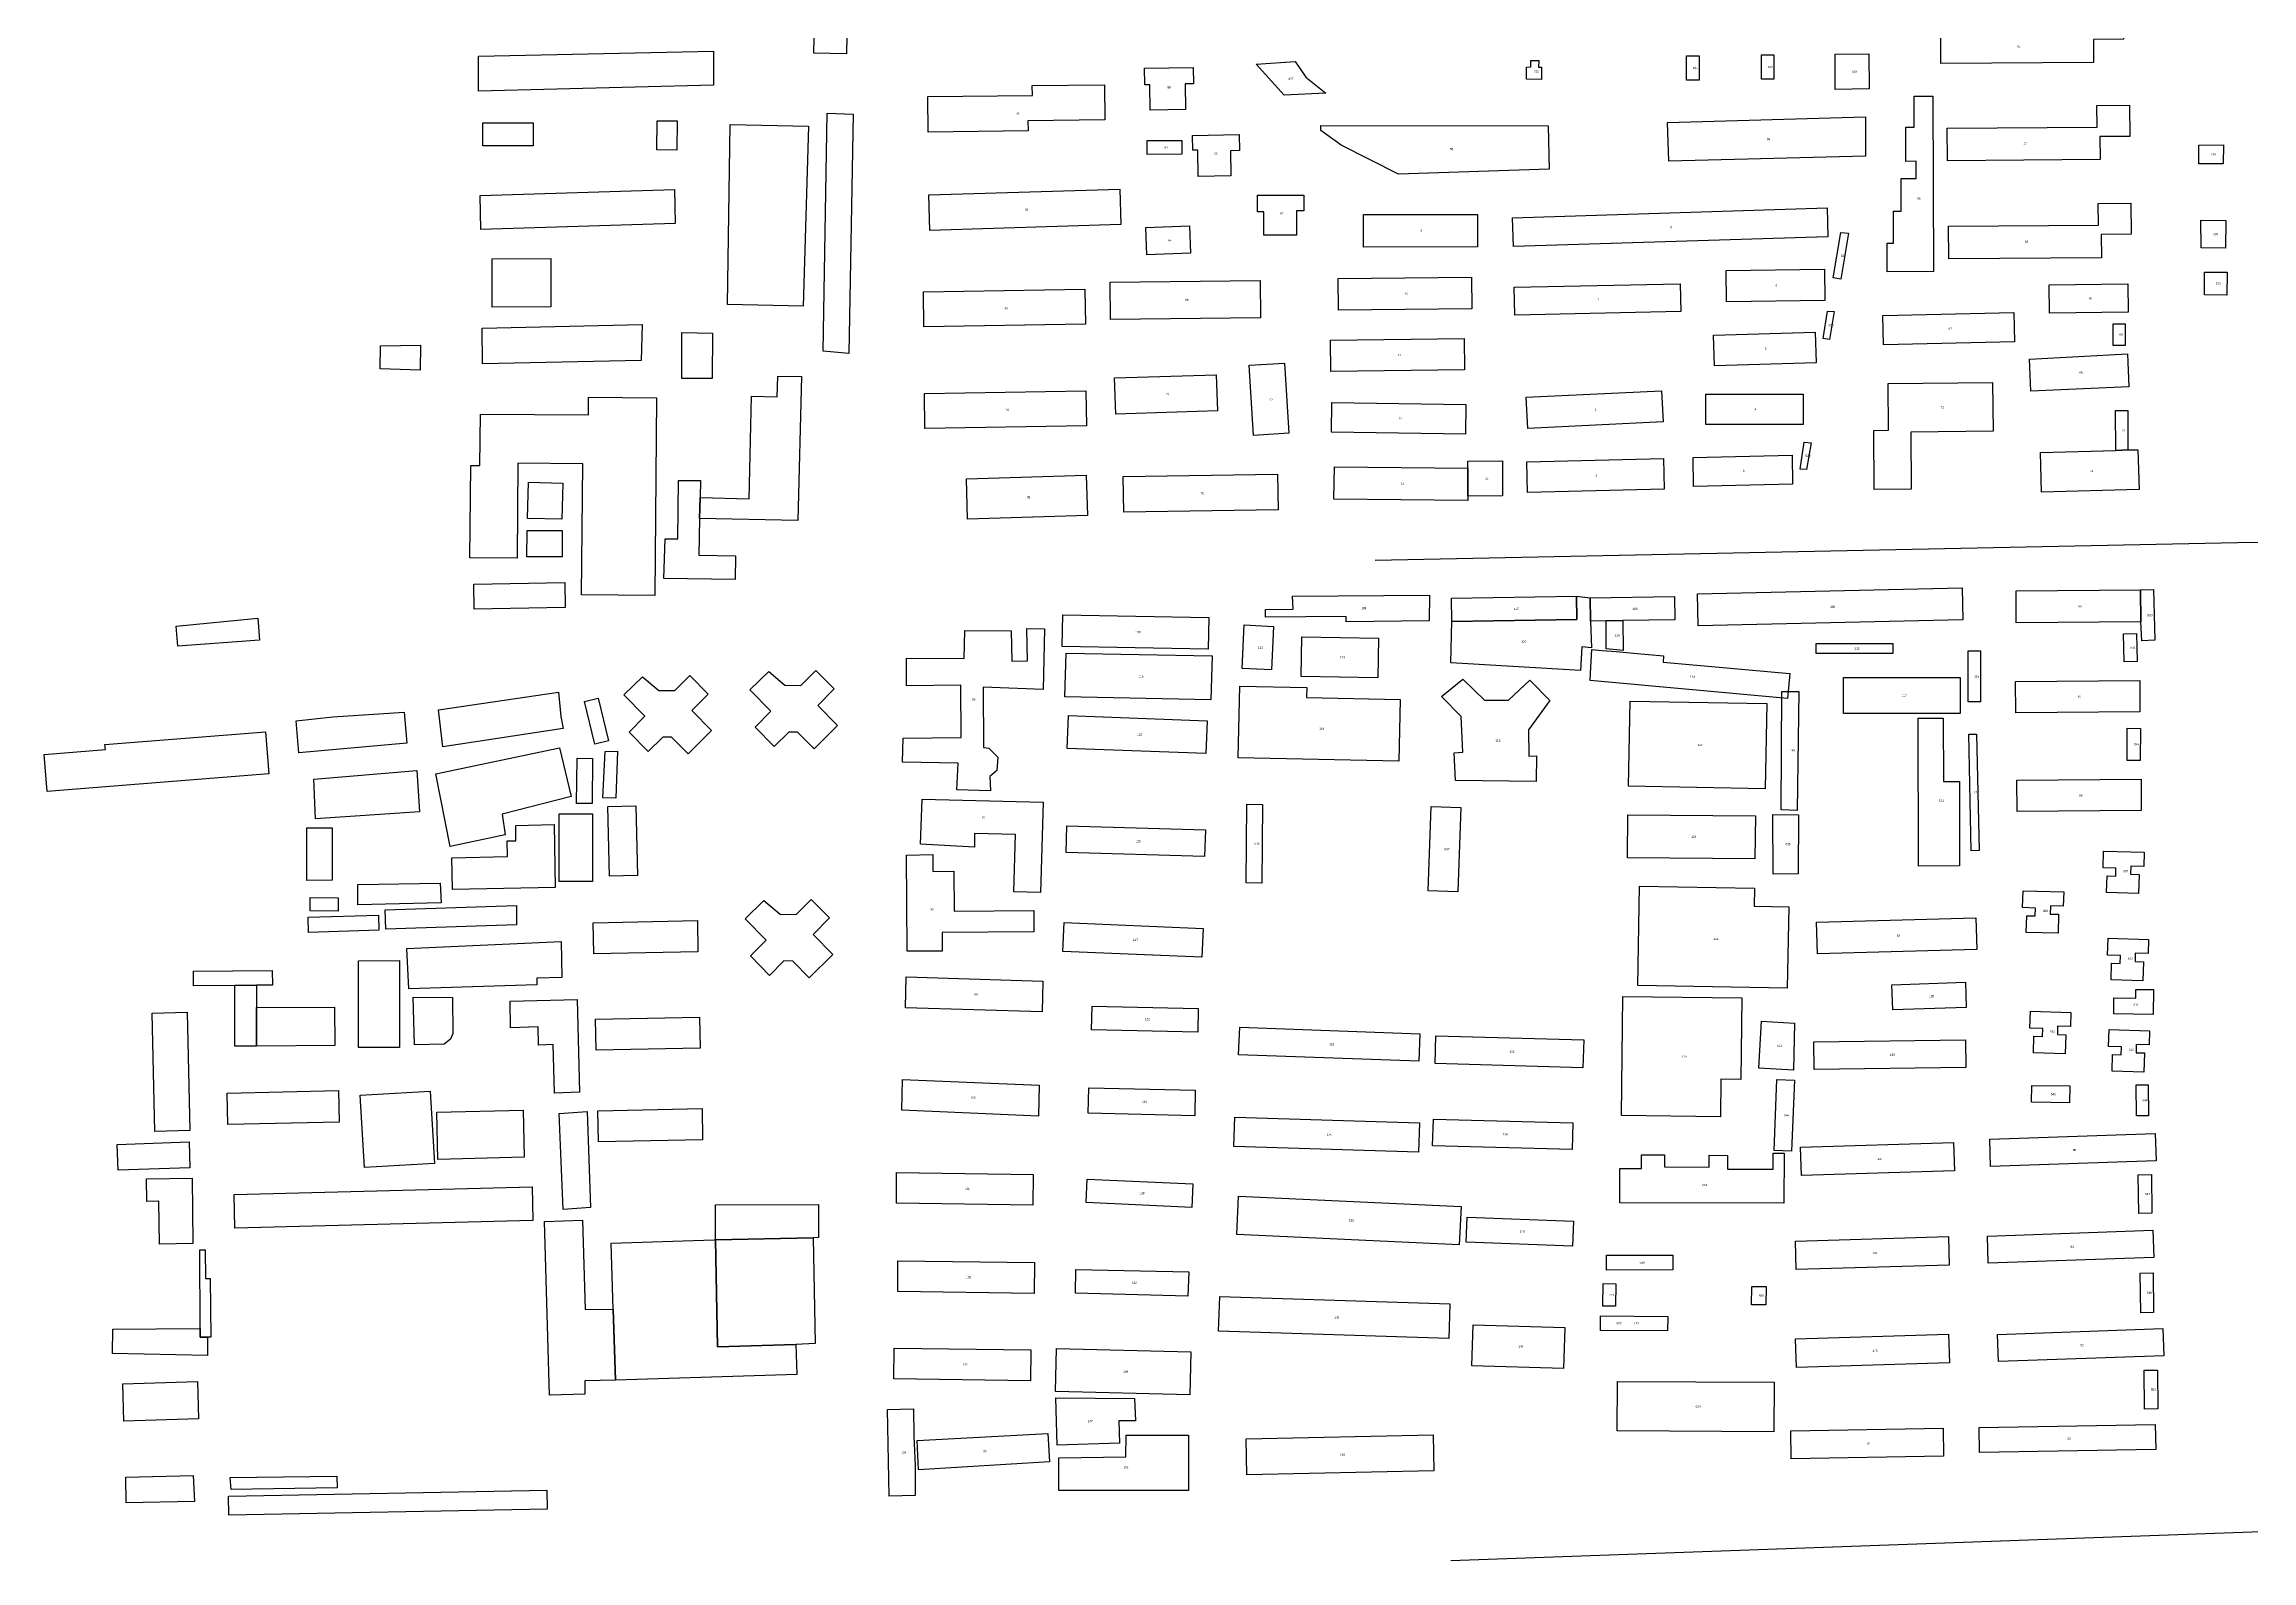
# Model space of a CAD drawing. Header units: inches. Extents: x 446772 to 450278, y 4426030 to 4428716.
# Drawn here: x 446783 to 447649, y 4427296 to 4427891 of the extents above; entities that cross this region are included whole.
import ezdxf

# ---------------------------------------------------------------- set-up
doc = ezdxf.new("R2010")
doc.units = ezdxf.units.IN
doc.header["$MEASUREMENT"] = 0
for name, color, linetype in [('BuildingCreator', 10, 'Continuous'), ('BuildingCreatorAnno', 10, 'Continuous'), ('BuildingNoTex', 10, 'Continuous'), ('Road3D', 10, 'Continuous')]:
    doc.layers.add(name, color=color, linetype=linetype)

msp = doc.modelspace()

# ---------------------------------------------------------------- linework, layer by layer
at = {"layer": 'BuildingCreator'}
for points in [[(447527.26, 4427883.57), (447527.19, 4427896.35), (447585.96, 4427896.77), (447585.92, 4427905.24), (447598.74, 4427905.33), (447598.81, 4427893.15), (447587.06, 4427893.06), (447587.11, 4427883.99)], [(447427.48, 4427877.16), (447427.48, 4427886.64), (447432.33, 4427886.65), (447432.33, 4427877.16)], [(447456.86, 4427877.49), (447456.86, 4427887.08), (447461.7, 4427887.08), (447461.7, 4427877.5)], [(447485.75, 4427873.38), (447485.75, 4427887.34), (447498.93, 4427887.38), (447499.06, 4427873.73)], [(447230.92, 4427865.55), (447216.97, 4427865.31), (447216.82, 4427875.33), (447214.88, 4427875.3), (447214.78, 4427881.79), (447233.85, 4427882.12), (447233.95, 4427875.68), (447230.77, 4427875.62)], [(447269.59, 4427871.2), (447258.58, 4427883.36), (447273.83, 4427884.43), (447278.13, 4427878.25), (447285.89, 4427871.98)], [(447370.48, 4427877.38), (447364.67, 4427877.51), (447364.67, 4427882.25), (447366.41, 4427882.27), (447366.36, 4427884.79), (447369.44, 4427884.79), (447369.38, 4427882.26), (447370.52, 4427882.23)], [(447129.87, 4427856.76), (447129.74, 4427870.68), (447170.79, 4427871.13), (447170.76, 4427874.99), (447199.06, 4427875.3), (447199.19, 4427861.53), (447169.04, 4427861.2), (447169.08, 4427857.19)], [(447524.28, 4427801.98), (447506.18, 4427801.9), (447506.15, 4427813.14), (447508.62, 4427813.15), (447508.58, 4427825.74), (447511.67, 4427825.75), (447511.63, 4427838.55), (447517.57, 4427838.57), (447517.55, 4427845.26), (447513.5, 4427845.25), (447513.46, 4427858.67), (447516.75, 4427858.68), (447516.72, 4427870.85), (447524.08, 4427870.88)], [(447420.49, 4427845.35), (447419.99, 4427860.45), (447497.7, 4427862.68), (447497.58, 4427847.32)], [(447529.8, 4427845.49), (447529.73, 4427858.27), (447588.5, 4427858.69), (447588.45, 4427867.16), (447601.27, 4427867.25), (447601.34, 4427855.06), (447589.6, 4427854.98), (447589.65, 4427845.91)], [(447215.86, 4427848), (447215.86, 4427853.47), (447229.48, 4427853.49), (447229.44, 4427848.02)], [(447233.58, 4427855.43), (447251.9, 4427855.74), (447252, 4427849.44), (447248.52, 4427849.38), (447248.67, 4427839.57), (447235.89, 4427839.35), (447235.73, 4427849.68), (447233.73, 4427849.64)], [(447314.44, 4427840.24), (447291.93, 4427851.56), (447283.96, 4427857.35), (447283.96, 4427859.31), (447373.11, 4427859.22), (447373.54, 4427842.19)], [(447638.05, 4427851.72), (447638, 4427844.24), (447628.36, 4427844.26), (447628.41, 4427851.64)], [(447130.61, 4427818.18), (447130.21, 4427832.08), (447205.15, 4427834.32), (447205.55, 4427820.42)], [(447274.36, 4427816.31), (447261.59, 4427816.29), (447261.59, 4427825.38), (447259.09, 4427825.38), (447259.09, 4427831.98), (447277.29, 4427832.01), (447277.29, 4427825.84), (447274.36, 4427825.84)], [(447359.55, 4427811.82), (447359.21, 4427823.14), (447482.56, 4427827.02), (447482.9, 4427815.7)], [(447530.32, 4427807.04), (447530.25, 4427819.83), (447589.02, 4427820.24), (447588.98, 4427828.71), (447601.8, 4427828.8), (447601.87, 4427816.62), (447590.12, 4427816.54), (447590.17, 4427807.46)], [(447215.72, 4427808.6), (447215.35, 4427819.31), (447232.45, 4427819.92), (447232.82, 4427809.21)], [(447300.75, 4427811.61), (447300.74, 4427824.34), (447345.43, 4427824.44), (447345.44, 4427811.71)], [(447488.01, 4427799.08), (447484.93, 4427799.49), (447488.01, 4427817.38), (447490.95, 4427817.05)], [(447638.98, 4427822.09), (447638.9, 4427811.23), (447629.27, 4427811.28), (447629.23, 4427822.16)], [(447443.16, 4427790.17), (447443.03, 4427802.48), (447481.6, 4427802.95), (447481.73, 4427790.63)], [(447639.51, 4427801.78), (447639.44, 4427792.78), (447630.58, 4427792.83), (447630.64, 4427801.84)], [(447128.24, 4427780.27), (447128.03, 4427794), (447191.36, 4427795.08), (447191.58, 4427781.36)], [(447201.42, 4427783.21), (447201.28, 4427797.9), (447260.12, 4427798.55), (447260.27, 4427783.87)], [(447290.87, 4427786.89), (447290.78, 4427799.35), (447343.05, 4427799.79), (447343.14, 4427787.34)], [(447360.02, 4427784.94), (447359.8, 4427795.84), (447424.97, 4427797.24), (447425.19, 4427786.34)], [(447569.89, 4427785.7), (447569.76, 4427796.86), (447600.55, 4427797.25), (447600.67, 4427786.08)], [(447483.56, 4427775.38), (447481.04, 4427775.71), (447482.74, 4427786.51), (447485.34, 4427786.28)], [(447504.67, 4427773.3), (447504.44, 4427784.81), (447555.83, 4427785.9), (447556.06, 4427774.39)], [(447287.91, 4427762.81), (447287.79, 4427775.12), (447340.25, 4427775.71), (447340.37, 4427763.4)], [(447438.37, 4427765.08), (447438.03, 4427777.09), (447477.95, 4427778.29), (447478.29, 4427766.27)], [(447599.48, 4427773.03), (447594.86, 4427773.02), (447594.86, 4427781.46), (447599.48, 4427781.46)], [(447257.54, 4427737.7), (447255.86, 4427765.24), (447269.73, 4427766.11), (447271.41, 4427738.57)], [(447600.42, 4427769.73), (447601.01, 4427756.83), (447562.53, 4427755.05), (447561.96, 4427767.69)], [(447203.47, 4427746.1), (447203.06, 4427760.33), (447242.95, 4427761.56), (447243.37, 4427747.33)], [(447501.05, 4427716.5), (447500.86, 4427739.69), (447506.69, 4427739.75), (447506.54, 4427758.09), (447547.53, 4427758.48), (447547.69, 4427739.36), (447515.42, 4427739.05), (447515.6, 4427716.64)], [(447128.63, 4427740.41), (447128.41, 4427754.13), (447191.75, 4427755.21), (447191.96, 4427741.49)], [(447340.66, 4427738.21), (447288.08, 4427739.04), (447288.28, 4427750.64), (447340.86, 4427749.82)], [(447365.15, 4427740.41), (447364.57, 4427752.68), (447417.62, 4427755.28), (447418.2, 4427743)], [(447435, 4427741.98), (447435, 4427753.87), (447473.16, 4427753.91), (447473.16, 4427742.02)], [(447595.84, 4427731.88), (447595.67, 4427747.45), (447600.57, 4427747.46), (447600.61, 4427732.02)], [(447474.56, 4427724.31), (447472.03, 4427724.44), (447473.55, 4427735.05), (447476.36, 4427734.76)], [(447566.75, 4427715.43), (447566.33, 4427731.04), (447595.84, 4427731.88), (447600.61, 4427732.02), (447604.52, 4427732.13), (447604.95, 4427716.52)], [(447145.34, 4427704.84), (447144.88, 4427720.69), (447191.94, 4427722.12), (447192.4, 4427706.27)], [(447206.62, 4427707.56), (447206.42, 4427721.62), (447266.97, 4427722.57), (447267.17, 4427708.51)], [(447341.61, 4427724.91), (447341.68, 4427713.88), (447341.6, 4427712.2), (447289.12, 4427712.72), (447289.27, 4427725.43)], [(447341.68, 4427713.88), (447341.61, 4427724.91), (447341.59, 4427727.6), (447355.19, 4427727.72), (447355.28, 4427713.99)], [(447365.05, 4427715.35), (447364.77, 4427727.37), (447418.37, 4427728.68), (447418.64, 4427716.65)], [(447430.21, 4427717.74), (447429.97, 4427729.05), (447468.85, 4427729.94), (447468.94, 4427718.63)], [(447326.44, 4427664.95), (447293.92, 4427664.63), (447293.91, 4427666.73), (447262.22, 4427666.42), (447262.2, 4427669.49), (447273.1, 4427669.6), (447272.9, 4427674.62), (447326.61, 4427675)], [(447384.34, 4427665.48), (447384.21, 4427674.62), (447389.67, 4427674.04), (447389.79, 4427664.89), (447390.17, 4427654.38), (447386.36, 4427654.77), (447385.84, 4427645.54), (447334.99, 4427648.5), (447335.33, 4427664.73)], [(447335.33, 4427664.73), (447335.2, 4427673.88), (447384.21, 4427674.62), (447384.34, 4427665.48)], [(447389.79, 4427664.89), (447389.67, 4427674.04), (447422.67, 4427674.51), (447422.79, 4427665.36), (447402.44, 4427665.07), (447395.88, 4427664.97)], [(447432.01, 4427663.01), (447431.73, 4427675.56), (447535.56, 4427678), (447535.84, 4427665.45)], [(447556.78, 4427664.24), (447556.69, 4427676.74), (447605.57, 4427677.14), (447605.66, 4427664.65)], [(447605.57, 4427677.14), (447610.6, 4427677.28), (447611.12, 4427657.39), (447606.03, 4427657.2), (447605.66, 4427664.65)], [(447175.05, 4427638.04), (447151.42, 4427638.97), (447151.61, 4427615.36), (447153.74, 4427614.98), (447157.23, 4427611.5), (447156.84, 4427606.28), (447154.13, 4427603.95), (447154.32, 4427598.34), (447141.15, 4427598.7), (447141.73, 4427609.16), (447119.85, 4427609.51), (447120.04, 4427618.99), (447142.9, 4427619.22), (447142.7, 4427639.73), (447121.4, 4427639.51), (447121.4, 4427650.35), (447144.06, 4427650.19), (447144.25, 4427661.22), (447162.5, 4427661.1), (447162.69, 4427649.2), (447168.85, 4427649.26), (447168.66, 4427662.03), (447175.48, 4427661.9)], [(447182.43, 4427654.92), (447182.68, 4427667.32), (447240.01, 4427666.24), (447239.76, 4427653.85)], [(447264.64, 4427645.78), (447253.13, 4427646.28), (447253.91, 4427663.38), (447265.41, 4427662.82)], [(447395.9, 4427653.96), (447395.88, 4427664.97), (447402.44, 4427665.07), (447402.6, 4427653.39)], [(447306.32, 4427642.61), (447276.23, 4427643.14), (447276.53, 4427658.71), (447306.62, 4427658.18)], [(447467.09, 4427634.52), (447389.6, 4427641.54), (447389.81, 4427644.48), (447390.33, 4427653.71), (447394.14, 4427653.32), (447399.87, 4427652.9), (447406.57, 4427652.33), (447418.38, 4427651.32), (447418.21, 4427648.79), (447467.99, 4427644.28)], [(447508.34, 4427652.2), (447478.33, 4427652.16), (447478.33, 4427656.06), (447508.34, 4427656.1)], [(447537.88, 4427633.25), (447537.88, 4427653.21), (447542.73, 4427653.22), (447542.73, 4427633.26)], [(447599.06, 4427648.89), (447598.85, 4427659.96), (447603.98, 4427660.06), (447604.18, 4427648.99)], [(447240.74, 4427634.04), (447183.49, 4427635.12), (447184.02, 4427652.28), (447241.35, 4427651.2)], [(447314.55, 4427610), (447251.59, 4427611.23), (447252.19, 4427639.42), (447278.44, 4427638.9), (447278.35, 4427634.89), (447315.06, 4427634.17)], [(447348.2, 4427633.91), (447357.6, 4427633.93), (447365.96, 4427641.72), (447373.74, 4427633.8), (447365.38, 4427622.2), (447365.52, 4427611.93), (447368.61, 4427612.08), (447368.46, 4427601.95), (447336.75, 4427602.35), (447336.31, 4427613.21), (447339.69, 4427613.51), (447338.95, 4427627.44), (447331.32, 4427635.36), (447339.63, 4427642.08)], [(447471.47, 4427637.28), (447470.84, 4427590.54), (447464.58, 4427590.79), (447464.87, 4427637.31)], [(447534.75, 4427628.7), (447488.97, 4427628.65), (447489.02, 4427642.73), (447534.79, 4427642.79)], [(447556.62, 4427628.86), (447556.53, 4427641.22), (447605.24, 4427641.62), (447605.33, 4427629.26)], [(447238.82, 4427612.94), (447184.46, 4427614.94), (447184.96, 4427627.82), (447239.31, 4427625.82)], [(447458.28, 4427599.09), (447404.62, 4427600.09), (447405.29, 4427633.5), (447458.95, 4427632.5)], [(447528.22, 4427601.98), (447534.47, 4427602), (447534.55, 4427568.87), (447518.47, 4427568.81), (447518.32, 4427626.76), (447528.16, 4427626.8)], [(447539.12, 4427574.79), (447538.12, 4427620.5), (447541.24, 4427620.57), (447542.23, 4427574.87)], [(447605.46, 4427610.21), (447600.24, 4427610.25), (447600.34, 4427622.86), (447605.56, 4427622.82)], [(447557.13, 4427590.18), (447557.04, 4427602.54), (447605.75, 4427602.94), (447605.84, 4427590.58)], [(447173.99, 4427558.38), (447163.46, 4427558.66), (447164.11, 4427581.2), (447148.12, 4427581.63), (447148.06, 4427576.19), (447126.84, 4427577.37), (447127.55, 4427595.1), (447175, 4427593.82)], [(447260.83, 4427562.1), (447254.66, 4427562.15), (447254.96, 4427593.05), (447261.13, 4427593)], [(447337.75, 4427558.71), (447326.03, 4427559.1), (447327.19, 4427592.15), (447338.91, 4427591.76)], [(447238.35, 4427572.57), (447184.03, 4427574.12), (447184.34, 4427584.52), (447238.67, 4427582.97)], [(447454.29, 4427571.66), (447404.23, 4427572.02), (447404.38, 4427588.89), (447454.44, 4427588.53)], [(447461.42, 4427565.65), (447461.28, 4427589.06), (447471.33, 4427588.94), (447471.17, 4427565.71)], [(447131.73, 4427566.71), (447139.98, 4427566.76), (447140.05, 4427551.12), (447171.38, 4427551.32), (447171.42, 4427542.98), (447135.36, 4427542.75), (447135.39, 4427535.47), (447121.65, 4427535.38), (447121.35, 4427573.13), (447131.69, 4427573.34)], [(447606.79, 4427568.64), (447601.73, 4427568.8), (447601.63, 4427565.56), (447604.95, 4427565.46), (447604.72, 4427557.99), (447592.24, 4427558.37), (447592.45, 4427564.9), (447595.79, 4427564.8), (447595.89, 4427567.91), (447590.83, 4427568.07), (447591.04, 4427574.69), (447606.96, 4427574.21)], [(447466.95, 4427520.86), (447408.28, 4427521.89), (447409.01, 4427560.91), (447454.04, 4427560.13), (447453.91, 4427553.08), (447467.55, 4427552.84)], [(447575.25, 4427553.06), (447570.2, 4427553.22), (447570.1, 4427549.98), (447573.42, 4427549.88), (447573.18, 4427542.41), (447560.71, 4427542.79), (447560.92, 4427549.32), (447564.26, 4427549.21), (447564.36, 4427552.33), (447559.3, 4427552.49), (447559.51, 4427559.11), (447575.43, 4427558.62)], [(447237.28, 4427533.05), (447182.77, 4427535.31), (447183.26, 4427546.61), (447237.77, 4427544.34)], [(447478.76, 4427534.42), (447478.44, 4427546.74), (447540.99, 4427548.44), (447541.31, 4427536.11)], [(447608.54, 4427534.46), (447603.49, 4427534.62), (447603.39, 4427531.38), (447606.71, 4427531.28), (447606.47, 4427523.81), (447594, 4427524.19), (447594.21, 4427530.72), (447597.55, 4427530.61), (447597.65, 4427533.73), (447592.59, 4427533.88), (447592.8, 4427540.51), (447608.72, 4427540.02)], [(447174.64, 4427511.6), (447121.06, 4427513.23), (447121.31, 4427525.33), (447174.9, 4427523.7)], [(447508.37, 4427512.33), (447508.03, 4427522.19), (447536.85, 4427523.23), (447537.19, 4427513.37)], [(447448.76, 4427485.06), (447440.94, 4427485.15), (447440.75, 4427470.48), (447401.9, 4427470.91), (447402.49, 4427517.62), (447449.16, 4427517.09)], [(447610.55, 4427510.59), (447595.01, 4427510.76), (447595.09, 4427517.06), (447603.66, 4427516.97), (447603.7, 4427520.41), (447610.67, 4427520.34)], [(447235.66, 4427503.62), (447194.04, 4427504.59), (447194.27, 4427513.83), (447235.89, 4427512.86)], [(447322.36, 4427492.2), (447251.72, 4427494.8), (447252.14, 4427505.58), (447322.78, 4427502.98)], [(447469.38, 4427488.72), (447455.86, 4427489.55), (447456.86, 4427507.97), (447469.84, 4427507.14)], [(447578.07, 4427505.82), (447573.02, 4427505.97), (447572.91, 4427502.74), (447576.24, 4427502.63), (447576, 4427495.16), (447563.52, 4427495.54), (447563.73, 4427502.07), (447567.07, 4427501.97), (447567.17, 4427505.08), (447562.11, 4427505.24), (447562.32, 4427511.87), (447578.25, 4427511.38)], [(447386.79, 4427489.68), (447328.77, 4427491.32), (447329.1, 4427502.22), (447387.11, 4427500.58)], [(447477.51, 4427488.96), (447477.39, 4427499.81), (447536.9, 4427500.57), (447537.02, 4427489.72)], [(447608.92, 4427498.64), (447603.87, 4427498.79), (447603.77, 4427495.56), (447607.09, 4427495.46), (447606.85, 4427487.98), (447594.38, 4427488.37), (447594.58, 4427494.89), (447597.93, 4427494.79), (447598.03, 4427497.9), (447592.96, 4427498.06), (447593.18, 4427504.69), (447609.1, 4427504.2)], [(447173.21, 4427470.71), (447119.63, 4427473), (447119.89, 4427485.1), (447173.47, 4427482.8)], [(447234.46, 4427470.83), (447192.68, 4427471.79), (447192.93, 4427481.78), (447234.71, 4427480.82)], [(447468.62, 4427456.91), (447461.77, 4427457.18), (447462.9, 4427485.08), (447469.76, 4427484.81)], [(447577.73, 4427475.94), (447562.79, 4427476.14), (447562.88, 4427482.71), (447577.83, 4427482.52)], [(447603.98, 4427470.79), (447603.87, 4427482.91), (447608.58, 4427482.96), (447608.69, 4427470.83)], [(447322.27, 4427456.59), (447249.83, 4427458.84), (447250.2, 4427470.28), (447322.64, 4427468.03)], [(447382.58, 4427457.56), (447327.83, 4427459.04), (447328.13, 4427469.52), (447382.88, 4427468.04)], [(447546.72, 4427450.92), (447546.36, 4427461.6), (447611.26, 4427463.87), (447611.63, 4427453.19)], [(447465.65, 4427436.54), (447401.27, 4427436.62), (447401.31, 4427450.2), (447409.73, 4427450.19), (447409.74, 4427455.46), (447418.74, 4427455.45), (447418.73, 4427450.75), (447436.33, 4427450.73), (447436.34, 4427455.32), (447443.47, 4427455.31), (447443.46, 4427449.94), (447461.4, 4427449.91), (447461.42, 4427456.19), (447465.7, 4427456.18)], [(447472.51, 4427447.37), (447472.19, 4427458.58), (447532.18, 4427460.4), (447532.5, 4427449.18)], [(447171.01, 4427435.75), (447117.42, 4427436.49), (447117.51, 4427448.59), (447171.1, 4427447.85)], [(447233.29, 4427434.91), (447191.91, 4427436.78), (447192.34, 4427446), (447233.72, 4427444.14)], [(447604.87, 4427432.52), (447604.66, 4427447.67), (447609.79, 4427447.75), (447610, 4427432.59)], [(447338.26, 4427420.22), (447250.94, 4427424.29), (447251.67, 4427439.32), (447338.98, 4427435.25)], [(447382.73, 4427419.71), (447340.97, 4427421.27), (447341.35, 4427431.1), (447383.11, 4427429.55)], [(447470.5, 4427410.47), (447470.18, 4427421.68), (447530.16, 4427423.5), (447530.49, 4427412.28)], [(447545.82, 4427412.97), (447545.46, 4427423.65), (447610.36, 4427425.92), (447610.72, 4427415.24)], [(447171.55, 4427401.11), (447117.95, 4427401.85), (447118.04, 4427413.94), (447171.63, 4427413.21)], [(447231.83, 4427400.12), (447187.67, 4427401.23), (447187.85, 4427410.58), (447232.13, 4427409.65)], [(447395.97, 4427410.31), (447395.97, 4427416.09), (447422.07, 4427416.13), (447422.07, 4427410.35)], [(447399.6, 4427396.08), (447394.59, 4427396.12), (447394.66, 4427404.97), (447399.67, 4427404.93)], [(447458.57, 4427396.61), (447452.93, 4427396.67), (447453.02, 4427403.87), (447458.66, 4427403.81)], [(447605.65, 4427393.57), (447605.44, 4427409.15), (447610.46, 4427409.22), (447610.67, 4427393.65)], [(447334.11, 4427383.4), (447243.87, 4427386.35), (447244.34, 4427399.99), (447334.58, 4427397.04)], [(447379.21, 4427371.73), (447343.2, 4427372.77), (447343.69, 4427388.85), (447379.69, 4427387.81)], [(447419.98, 4427386.4), (447393.67, 4427386.65), (447393.73, 4427392.37), (447420.04, 4427392.12)], [(447419.98, 4427386.4), (447393.67, 4427386.65), (447393.73, 4427392.37), (447420.04, 4427392.12)], [(447470.56, 4427372.09), (447470.23, 4427383.31), (447530.22, 4427385.12), (447530.54, 4427373.91)], [(447549.76, 4427374.37), (447549.4, 4427385.05), (447614.31, 4427387.32), (447614.67, 4427376.64)], [(447170.09, 4427366.88), (447116.49, 4427367.62), (447116.58, 4427379.72), (447170.17, 4427378.98)], [(447232.56, 4427361.39), (447179.88, 4427362.65), (447180.31, 4427379.51), (447232.99, 4427378.25)], [(447607.06, 4427355.78), (447606.96, 4427371.04), (447612.18, 4427371.08), (447612.29, 4427355.82)], [(447180.52, 4427341.59), (447180.03, 4427360.14), (447210.81, 4427359.94), (447211.3, 4427351.15), (447204.7, 4427351.15), (447204.95, 4427342.36)], [(447461.66, 4427346.88), (447400.21, 4427347.22), (447400.34, 4427366.65), (447461.8, 4427366.3)], [(447114.66, 4427321.59), (447113.99, 4427355.66), (447124.15, 4427355.88), (447124.31, 4427345.09), (447124.75, 4427333.6), (447124.83, 4427321.81)], [(447542.38, 4427338.67), (447542.22, 4427348.5), (447611.33, 4427349.77), (447611.5, 4427339.93)], [(447176.8, 4427346.23), (447177.52, 4427335.11), (447126.07, 4427331.94), (447125.63, 4427343.44)], [(447232, 4427331.48), (447232, 4427323.85), (447181.21, 4427323.78), (447181.12, 4427336.68), (447207.41, 4427337.05), (447207.55, 4427345.56), (447232, 4427345.56)], [(447254.89, 4427330.02), (447254.61, 4427344.11), (447328.01, 4427345.68), (447328.29, 4427331.59)], [(447468.5, 4427336.21), (447468.32, 4427347.22), (447528.1, 4427348.32), (447528.29, 4427337.31)]]:
    msp.add_lwpolyline(points, close=True, dxfattribs=at)
at = {"layer": 'BuildingNoTex'}
for points in [[(447098.82, 4427937.14), (447097.85, 4427887.43), (447085.07, 4427887.66), (447086.04, 4427937.36)], [(447045.69, 4427875.11), (446953.53, 4427872.83), (446953.45, 4427886.49), (447045.74, 4427888.43)], [(447031.38, 4427861.08), (447031.29, 4427849.67), (447023.44, 4427849.72), (447023.54, 4427861.13)], [(447100.5, 4427863.82), (447098.75, 4427769.89), (447088.75, 4427770.83), (447090.31, 4427864.09)], [(446975, 4427851.34), (446955.16, 4427851.31), (446955.16, 4427860.3), (446975, 4427860.33)], [(447082.95, 4427859.11), (447080.82, 4427788.41), (447051.17, 4427789.13), (447052.18, 4427859.72)], [(447030.62, 4427820.82), (446954.44, 4427818.46), (446954.11, 4427831.79), (447030.32, 4427834.16)], [(446981.92, 4427788.14), (446958.79, 4427788.11), (446958.79, 4427807.06), (446981.92, 4427807.09)], [(447017.28, 4427767.14), (446955.1, 4427765.85), (446954.94, 4427779.83), (447017.67, 4427781.26)], [(447045.19, 4427760.11), (447033.22, 4427760.07), (447033.27, 4427778.16), (447045.23, 4427777.87)], [(446930.7, 4427773.11), (446930.63, 4427763.32), (446914.88, 4427763.86), (446915.06, 4427772.89)], [(447040.23, 4427705.18), (447040.42, 4427713.34), (447059.66, 4427712.91), (447060.63, 4427753.09), (447070.72, 4427752.86), (447070.91, 4427761.03), (447080.18, 4427760.82), (447078.83, 4427704.32)], [(447023.35, 4427752.52), (447022.64, 4427674.96), (446993.91, 4427675.17), (446994.38, 4427726.61), (446968.95, 4427726.81), (446968.61, 4427689.62), (446950.15, 4427689.76), (446950.48, 4427725.96), (446954.04, 4427725.94), (446954.23, 4427746.08), (446996.63, 4427745.76), (446996.69, 4427752.72)], [(446986.57, 4427719.04), (446986.16, 4427704.82), (446972.65, 4427705.11), (446973.07, 4427719.44)], [(447040.42, 4427713.34), (447040.23, 4427705.18), (447039.88, 4427690.74), (447054.32, 4427690.47), (447054.21, 4427681.17), (447026.25, 4427681.61), (447026.73, 4427697.14), (447031.75, 4427697.15), (447032.01, 4427720.09), (447040.58, 4427720.11)], [(446986.26, 4427700.43), (446986.36, 4427690.08), (446972.44, 4427690.16), (446972.54, 4427700.41)], [(446987.51, 4427670.18), (446951.78, 4427669.54), (446951.62, 4427679.41), (446987.35, 4427680.05)], [(446866.91, 4427666.09), (446867.61, 4427657.42), (446835.48, 4427655.06), (446834.89, 4427662.86)], [(447085.88, 4427645.52), (447093.09, 4427638.26), (447086.64, 4427631.75), (447094.36, 4427623.94), (447085.15, 4427614.78), (447078.7, 4427621.36), (447075.2, 4427621.38), (447069.51, 4427615.75), (447062.04, 4427623.34), (447068.24, 4427629.52), (447059.92, 4427637.89), (447067.33, 4427645.07), (447073.7, 4427639.7), (447079.94, 4427639.67)], [(446986.67, 4427622.74), (446939.51, 4427615.56), (446937.74, 4427630.12), (446984.89, 4427637.07), (446985.85, 4427627.41)], [(447036.43, 4427643.55), (447043.65, 4427636.29), (447037.19, 4427629.78), (447044.91, 4427621.97), (447035.7, 4427612.8), (447029.25, 4427619.39), (447025.75, 4427619.41), (447020.06, 4427613.78), (447012.59, 4427621.37), (447018.79, 4427627.55), (447010.47, 4427635.92), (447017.88, 4427643.09), (447024.25, 4427637.73), (447030.49, 4427637.7)], [(446925.4, 4427616.94), (446883.05, 4427613.17), (446881.95, 4427625.83), (446896.32, 4427627.31), (446924.29, 4427629.15)], [(447004.49, 4427617.87), (446999.09, 4427616.56), (446995.03, 4427633.4), (447000.42, 4427634.71)], [(446871.23, 4427604.95), (446784.22, 4427598.03), (446783.08, 4427612.61), (446807.09, 4427614.52), (446806.94, 4427616.42), (446869.94, 4427621.43)], [(446963.95, 4427581), (446942.4, 4427576.5), (446936.79, 4427604.95), (446985.33, 4427615.23), (446989.9, 4427596.11), (446962.75, 4427589.16)], [(446998.23, 4427611.03), (446998.04, 4427593.31), (446991.88, 4427593.37), (446992.24, 4427611.06)], [(447003.21, 4427613.73), (447008.03, 4427613.86), (447007.33, 4427595.38), (447002.29, 4427595.59)], [(446930.29, 4427590.05), (446889.49, 4427587.27), (446888.83, 4427602.93), (446929.29, 4427606.26)], [(447015.85, 4427565.09), (447004.9, 4427564.8), (447004.22, 4427592.1), (447015.17, 4427592.39)], [(446896.06, 4427583.82), (446896.06, 4427563.2), (446886.17, 4427563.18), (446886.17, 4427583.8)], [(446983.59, 4427560.4), (446943.32, 4427559.55), (446943.07, 4427572.04), (446964.88, 4427572.5), (446964.76, 4427578.75), (446968.14, 4427578.67), (446968.14, 4427584.69), (446983.11, 4427585.08)], [(446985.17, 4427589.33), (446998.18, 4427589.33), (446998.15, 4427562.76), (446985.14, 4427562.76)], [(446938.88, 4427554.34), (446906.21, 4427553.56), (446906.21, 4427561.6), (446938.47, 4427562.13)], [(446914.37, 4427543.59), (446886.76, 4427542.77), (446886.6, 4427548.7), (446914.21, 4427549.52)], [(446898.45, 4427556.32), (446898.41, 4427551.1), (446887.46, 4427551.18), (446887.5, 4427556.4)], [(446968.37, 4427545.78), (446917.18, 4427544.1), (446916.82, 4427551.57), (446968.42, 4427553.32)], [(447084.01, 4427555.69), (447091.22, 4427548.44), (447084.77, 4427541.92), (447092.49, 4427534.11), (447083.28, 4427524.95), (447076.83, 4427531.53), (447073.32, 4427531.55), (447067.64, 4427525.92), (447060.17, 4427533.51), (447066.37, 4427539.69), (447058.05, 4427548.06), (447065.45, 4427555.24), (447071.83, 4427549.88), (447078.07, 4427549.84)], [(447039.58, 4427535.19), (446998.77, 4427534.36), (446998.54, 4427546.56), (447039.35, 4427547.39)], [(446922.54, 4427497.62), (446906.46, 4427497.55), (446906.36, 4427531.63), (446922.44, 4427531.7)], [(446976.44, 4427522.21), (446926.16, 4427520.6), (446925.34, 4427536.4), (446985.88, 4427539.14), (446986.12, 4427525.04), (446976.37, 4427524.76)], [(446872.64, 4427522.1), (446866.43, 4427522.05), (446857.9, 4427521.98), (446841.73, 4427521.86), (446841.69, 4427527.57), (446872.6, 4427527.81)], [(446857.9, 4427521.98), (446866.43, 4427522.05), (446866.33, 4427513.25), (446866.39, 4427498.18), (446857.85, 4427498.13)], [(446940.02, 4427498.91), (446928.4, 4427498.6), (446927.82, 4427517.38), (446943.32, 4427517.22), (446943.41, 4427503.08), (446942.45, 4427500.85)], [(446992.15, 4427516.48), (446993.17, 4427480.07), (446983.25, 4427479.68), (446982.79, 4427498.78), (446977.06, 4427498.47), (446976.85, 4427505.69), (446966.08, 4427505.3), (446965.9, 4427515.85)], [(446840.3, 4427465), (446826.57, 4427464.64), (446825.41, 4427511.1), (446839.14, 4427511.47)], [(446866.39, 4427498.18), (446866.33, 4427513.25), (446897, 4427513.43), (446897.06, 4427498.35)], [(447040.47, 4427497.35), (446999.66, 4427496.52), (446999.43, 4427508.72), (447040.24, 4427509.55)], [(446898.78, 4427468.33), (446855.18, 4427467.39), (446854.93, 4427479.76), (446898.53, 4427480.7)], [(446907.12, 4427478.87), (446934.58, 4427480.52), (446936.23, 4427452.17), (446908.78, 4427450.53)], [(446971.45, 4427454.57), (446937.54, 4427453.74), (446937.12, 4427472.22), (446971.03, 4427473.05)], [(446997.46, 4427434.91), (446986.66, 4427434.12), (446985.09, 4427471.74), (446996.14, 4427472.52)], [(447041.41, 4427461.42), (447000.6, 4427460.58), (447000.37, 4427472.78), (447041.18, 4427473.62)], [(446840.21, 4427450.43), (446812.16, 4427449.47), (446811.72, 4427459.57), (446840.02, 4427460.64)], [(446841.17, 4427446.32), (446841.45, 4427420.67), (446828.29, 4427420.51), (446828.11, 4427437.29), (446823.35, 4427437.23), (446823.25, 4427446.1)], [(446974.86, 4427429.78), (446857.93, 4427426.79), (446857.61, 4427439.96), (446974.55, 4427442.95)], [(446994.29, 4427429.86), (446995.28, 4427394.87), (447006.35, 4427395.01), (447007.19, 4427367.05), (446995.16, 4427366.89), (446995.25, 4427361.68), (446981.29, 4427361.27), (446979.36, 4427429.41)], [(447046.41, 4427435.84), (447086.86, 4427436.03), (447086.89, 4427423.08), (447084.78, 4427422.95), (447046.44, 4427422.19)], [(447005.58, 4427420.9), (447045.96, 4427422.17), (447046.44, 4427422.19), (447047.21, 4427380.18), (447078, 4427381.15), (447078.36, 4427369.29), (447007.19, 4427367.05), (447006.35, 4427395.01)], [(447084.78, 4427422.95), (447085.6, 4427381.44), (447078, 4427381.15), (447047.21, 4427380.18), (447046.44, 4427422.19)], [(446844.28, 4427383.93), (446844.31, 4427387.37), (446844.16, 4427418.25), (446846.22, 4427418.28), (446846.38, 4427406.94), (446848.2, 4427406.93), (446848.53, 4427383.98), (446847.17, 4427383.97)], [(446810.02, 4427387.16), (446844.31, 4427387.37), (446844.28, 4427383.93), (446847.17, 4427383.97), (446847.21, 4427376.8), (446809.85, 4427377.58)], [(446843.25, 4427366.62), (446843.7, 4427351.96), (446814.41, 4427351.02), (446813.96, 4427365.7)], [(446842.02, 4427319.51), (446815.29, 4427318.93), (446815.19, 4427329.03), (446841.58, 4427329.7)], [(446980.44, 4427316.44), (446855.5, 4427314.09), (446855.37, 4427321.57), (446980.32, 4427323.92)], [(446898.08, 4427324.88), (446856.5, 4427324.17), (446856, 4427328.9), (446897.95, 4427329.51)]]:
    msp.add_lwpolyline(points, close=True, dxfattribs=at)
at = {"layer": 'Road3D'}
msp.add_line((447686.59, 4427308.78, 50), (447334.92, 4427296.23, 50), dxfattribs=at)
msp.add_polyline3d([(447305.25, 4427688.75, 50), (447643.58, 4427695.77, 50), (447673.68, 4427695.97, 50)], dxfattribs=at)

# ---------------------------------------------------------------- texts
at = {"layer": 'BuildingCreatorAnno', "color": 7}
for s, p in [('54', (447557.15, 4427889.79)), ('497', (447271.22, 4427877.24)), ('522', (447367.59, 4427880.22)), ('521', (447429.9, 4427881.48)), ('520', (447459.28, 4427881.87)), ('519', (447492.37, 4427880.03)), ('55', (447223.81, 4427873.9)), ('31', (447164.49, 4427863.67)), ('58', (447458.92, 4427853.53)), ('57', (447559.69, 4427851.71)), ('61', (447222.66, 4427850.32)), ('60', (447242.15, 4427847.8)), ('59', (447334.54, 4427849.64)), ('568', (447633.2, 4427847.54)), ('32', (447167.88, 4427825.83)), ('56', (447517.92, 4427830.17)), ('62', (447267.97, 4427824.41)), ('9', (447323.09, 4427817.6)), ('8', (447421.06, 4427819)), ('64', (447224.08, 4427813.83)), ('63', (447560.21, 4427813.26)), ('569', (447634.09, 4427816.27)), ('524', (447487.96, 4427807.75)), ('10', (447316.96, 4427792.92)), ('7', (447392.49, 4427790.67)), ('6', (447462.38, 4427796.13)), ('65', (447585.22, 4427791.05)), ('570', (447635.04, 4427796.88)), ('33', (447159.8, 4427787.25)), ('66', (447230.77, 4427790.46)), ('526', (447483.17, 4427780.56)), ('67', (447530.25, 4427779.18)), ('68', (447597.17, 4427776.82)), ('11', (447314.08, 4427768.84)), ('5', (447458.16, 4427771.26)), ('69', (447581.48, 4427761.91)), ('34', (447160.19, 4427747.39)), ('71', (447223.21, 4427753.41)), ('70', (447263.64, 4427751.48)), ('1', (447391.39, 4427747.42)), ('4', (447454.08, 4427747.52)), ('72', (447527.11, 4427748.25)), ('12', (447314.47, 4427744.01)), ('73', (447598.17, 4427739.31)), ('2', (447391.71, 4427721.59)), ('3', (447449.49, 4427723.41)), ('529', (447474.13, 4427729.32)), ('74', (447585.64, 4427723.35)), ('35', (447168.64, 4427713.06)), ('75', (447236.79, 4427714.64)), ('13', (447315.42, 4427718.39)), ('14', (447348.44, 4427720.37)), ('108', (447299.81, 4427669.56)), ('107', (447359.77, 4427669.25)), ('106', (447406.23, 4427669.27)), ('105', (447483.78, 4427670.08)), ('86', (447581.17, 4427670.27)), ('530', (447608.25, 4427666.79)), ('109', (447211.22, 4427660.16)), ('111', (447259.27, 4427654.14)), ('150', (447362.62, 4427656.44)), ('110', (447399.2, 4427658.9)), ('112', (447493.34, 4427653.71)), ('532', (447601.52, 4427654.05)), ('113', (447291.42, 4427650.24)), ('116', (447212.4, 4427642.74)), ('114', (447428.79, 4427642.67)), ('117', (447511.88, 4427635.29)), ('115', (447540.3, 4427642.81)), ('87', (447580.93, 4427634.82)), ('96', (447147.11, 4427633.83)), ('122', (447211.89, 4427619.96)), ('119', (447283.33, 4427622.3)), ('118', (447352.45, 4427617.61)), ('120', (447431.79, 4427615.87)), ('149', (447467.94, 4427613.76)), ('534', (447602.9, 4427616.11)), ('121', (447526.45, 4427594.08)), ('123', (447540.18, 4427597.26)), ('88', (447581.44, 4427596.14)), ('97', (447151.05, 4427587.51)), ('125', (447211.35, 4427578.12)), ('536', (447257.89, 4427577.15)), ('537', (447332.47, 4427575.01)), ('124', (447429.34, 4427579.85)), ('535', (447466.3, 4427576.98)), ('607', (447598.76, 4427566.37)), ('98', (447130.78, 4427551.39)), ('608', (447567.23, 4427550.79)), ('127', (447210.27, 4427539.4)), ('126', (447437.97, 4427539.78)), ('89', (447509.88, 4427541)), ('610', (447600.52, 4427532.19)), ('99', (447147.98, 4427518.04)), ('128', (447522.61, 4427517.36)), ('611', (447602.83, 4427513.98)), ('130', (447214.97, 4427508.3)), ('131', (447287.25, 4427498.47)), ('543', (447462.99, 4427497.92)), ('612', (447570.05, 4427503.54)), ('613', (447600.9, 4427496.36)), ('132', (447357.94, 4427495.52)), ('129', (447425.53, 4427493.59)), ('133', (447507.21, 4427494.34)), ('545', (447570.31, 4427478.9)), ('100', (447146.55, 4427477.48)), ('134', (447213.7, 4427475.88)), ('544', (447465.76, 4427470.57)), ('546', (447606.28, 4427476.45)), ('135', (447286.23, 4427463.01)), ('136', (447355.36, 4427463.12)), ('137', (447502.35, 4427453.46)), ('90', (447578.99, 4427456.97)), ('101', (447144.26, 4427441.75)), ('138', (447212.81, 4427440.03)), ('614', (447433.48, 4427443.23)), ('547', (447607.33, 4427439.71)), ('139', (447294.96, 4427429.34)), ('140', (447362.04, 4427424.98)), ('91', (447578.09, 4427419.02)), ('548', (447409.02, 4427412.8)), ('141', (447500.33, 4427416.56)), ('102', (447144.79, 4427407.1)), ('142', (447209.87, 4427404.97)), ('549', (447608.05, 4427400.97)), ('551', (447397.13, 4427400.1)), ('550', (447455.8, 4427399.82)), ('143', (447289.22, 4427391.27)), ('552', (447399.96, 4427388.96)), ('173', (447406.85, 4427388.96)), ('144', (447361.45, 4427379.87)), ('145', (447500.39, 4427378.19)), ('92', (447582.03, 4427380.42)), ('103', (447143.33, 4427372.88)), ('146', (447206.44, 4427370.03)), ('553', (447609.62, 4427363.01)), ('147', (447192.49, 4427350.61)), ('624', (447431, 4427356.34)), ('94', (447498.3, 4427341.84)), ('93', (447576.86, 4427343.79)), ('104', (447119.43, 4427338.31)), ('95', (447151.52, 4427338.75)), ('151', (447206.58, 4427332.56)), ('148', (447291.45, 4427337.43))]:
    msp.add_text(s, height=0.847, dxfattribs=at).set_placement(p)

doc.saveas('drawing.dxf')
